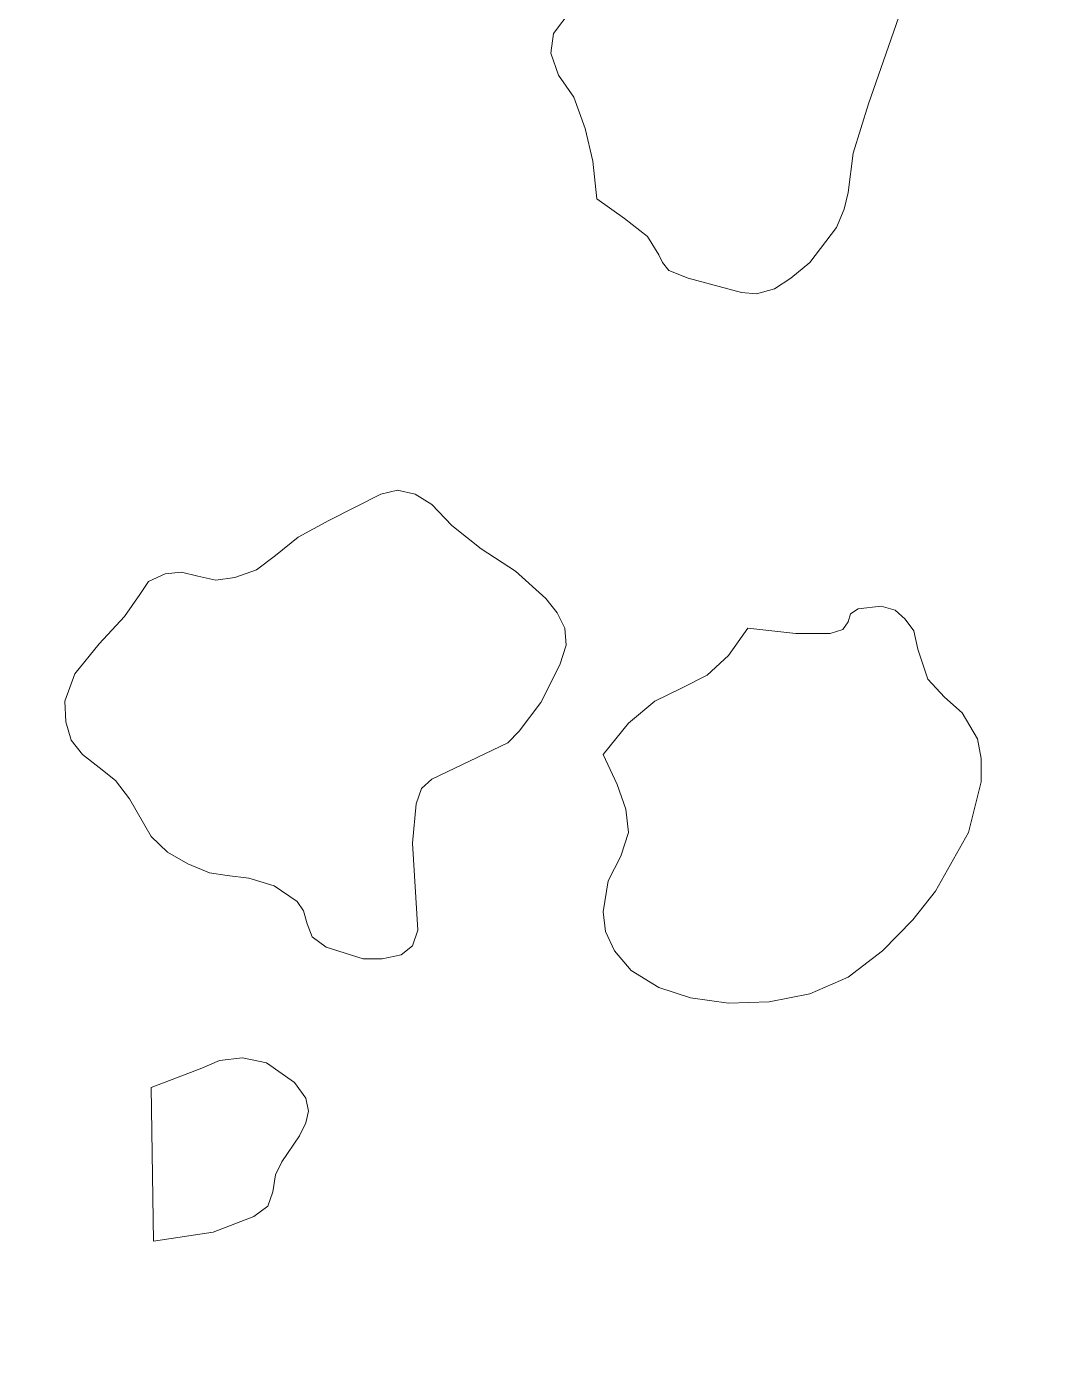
# Model space of a CAD drawing. Header units: centimetres. Extents: x 14.6 to 27.5, y -9.5 to 9.4.
# Drawn here: x 16.866 to 18.731, y 4.019 to 6.43 of the extents above; entities that cross this region are included whole.
import ezdxf

# ---------------------------------------------------------------- set-up
doc = ezdxf.new("R2010")
doc.units = ezdxf.units.CM
doc.header["$MEASUREMENT"] = 0
doc.layers.add('layer 1', color=7, linetype='Continuous')

msp = doc.modelspace()

# ---------------------------------------------------------------- linework, layer by layer
at = {"layer": 'layer 1', "color": 7, "lineweight": 9}
for points, knots in [([(20.90325, -9.49904), (20.90325, -9.49904), (14.60139, -9.50001), (14.60139, -9.50001), (14.60139, -9.50001), (14.60139, -9.50001), (14.60139, 9.40559), (14.60139, 9.40559), (14.60139, 9.40559), (14.60139, 9.40559), (20.90325, 9.40559), (20.90325, 9.40559), (20.90325, 9.40559), (20.90325, 9.40559), (20.90325, -9.49904), (20.90325, -9.49904)], [0, 0, 0, 0, 0.2, 0.2, 0.2, 0.2, 0.4, 0.4, 0.4, 0.4, 0.6, 0.6, 0.6, 0.6, 1, 1, 1, 1]), ([(18.01209, 6.7807), (18.01209, 6.7807), (18.0142, 6.78535), (18.0142, 6.78535), (18.0142, 6.78535), (18.0142, 6.78535), (18.03065, 6.7807), (18.03065, 6.7807), (18.03065, 6.7807), (18.03065, 6.7807), (18.08842, 6.75203), (18.08842, 6.75203), (18.08842, 6.75203), (18.08842, 6.75203), (18.15564, 6.71639), (18.15564, 6.71639), (18.15564, 6.71639), (18.15564, 6.71639), (18.18119, 6.70942), (18.18119, 6.70942), (18.18119, 6.70942), (18.18119, 6.70942), (18.19975, 6.71174), (18.19975, 6.71174), (18.19975, 6.71174), (18.19975, 6.71174), (18.22776, 6.72123), (18.22776, 6.72123), (18.22776, 6.72123), (18.22776, 6.72123), (18.25787, 6.71639), (18.25787, 6.71639), (18.25787, 6.71639), (18.25787, 6.71639), (18.28552, 6.70225), (18.28552, 6.70225), (18.28552, 6.70225), (18.28552, 6.70225), (18.29708, 6.67842), (18.29708, 6.67842), (18.29708, 6.67842), (18.29708, 6.67842), (18.30653, 6.65227), (18.30653, 6.65227), (18.30653, 6.65227), (18.30653, 6.65227), (18.32719, 6.62147), (18.32719, 6.62147), (18.32719, 6.62147), (18.32719, 6.62147), (18.3573, 6.59048), (18.3573, 6.59048), (18.3573, 6.59048), (18.3573, 6.59048), (18.38776, 6.56917), (18.38776, 6.56917), (18.38776, 6.56917), (18.38776, 6.56917), (18.45007, 6.53818), (18.45007, 6.53818), (18.45007, 6.53818), (18.45007, 6.53818), (18.46163, 6.52636), (18.46163, 6.52636), (18.46163, 6.52636), (18.46163, 6.52636), (18.46863, 6.50971), (18.46863, 6.50971), (18.46863, 6.50971), (18.46863, 6.50971), (18.46408, 6.45992), (18.46408, 6.45992), (18.46408, 6.45992), (18.46408, 6.45992), (18.40386, 6.28869), (18.40386, 6.28869), (18.40386, 6.28869), (18.40386, 6.28869), (18.37585, 6.19842), (18.37585, 6.19842), (18.37585, 6.19842), (18.37585, 6.19842), (18.36675, 6.12714), (18.36675, 6.12714), (18.36675, 6.12714), (18.36675, 6.12714), (18.35975, 6.09634), (18.35975, 6.09634), (18.35975, 6.09634), (18.35975, 6.09634), (18.34574, 6.06302), (18.34574, 6.06302), (18.34574, 6.06302), (18.34574, 6.06302), (18.29708, 5.99891), (18.29708, 5.99891), (18.29708, 5.99891), (18.29708, 5.99891), (18.26242, 5.97024), (18.26242, 5.97024), (18.26242, 5.97024), (18.26242, 5.97024), (18.23231, 5.95125), (18.23231, 5.95125), (18.23231, 5.95125), (18.23231, 5.95125), (18.19975, 5.94176), (18.19975, 5.94176), (18.19975, 5.94176), (18.19975, 5.94176), (18.17209, 5.94409), (18.17209, 5.94409), (18.17209, 5.94409), (18.17209, 5.94409), (18.07476, 5.97024), (18.07476, 5.97024), (18.07476, 5.97024), (18.07476, 5.97024), (18.03975, 5.98457), (18.03975, 5.98457), (18.03975, 5.98457), (18.03975, 5.98457), (18.0282, 5.99891), (18.0282, 5.99891), (18.0282, 5.99891), (18.0282, 5.99891), (18.0212, 6.01305), (18.0212, 6.01305), (18.0212, 6.01305), (18.0212, 6.01305), (18.00054, 6.04636), (18.00054, 6.04636), (18.00054, 6.04636), (18.00054, 6.04636), (17.95853, 6.07968), (17.95853, 6.07968), (17.95853, 6.07968), (17.95853, 6.07968), (17.90776, 6.11532), (17.90776, 6.11532), (17.90776, 6.11532), (17.90776, 6.11532), (17.90076, 6.18409), (17.90076, 6.18409), (17.90076, 6.18409), (17.90076, 6.18409), (17.88676, 6.24355), (17.88676, 6.24355), (17.88676, 6.24355), (17.88676, 6.24355), (17.8661, 6.3007), (17.8661, 6.3007), (17.8661, 6.3007), (17.8661, 6.3007), (17.83809, 6.34099), (17.83809, 6.34099), (17.83809, 6.34099), (17.83809, 6.34099), (17.82409, 6.38147), (17.82409, 6.38147), (17.82409, 6.38147), (17.82409, 6.38147), (17.82899, 6.41711), (17.82899, 6.41711), (17.82899, 6.41711), (17.82899, 6.41711), (17.8612, 6.45992), (17.8612, 6.45992), (17.8612, 6.45992), (17.8612, 6.45992), (17.87765, 6.48123), (17.87765, 6.48123), (17.87765, 6.48123), (17.87765, 6.48123), (17.89131, 6.50506), (17.89131, 6.50506), (17.89131, 6.50506), (17.89131, 6.50506), (17.90076, 6.55736), (17.90076, 6.55736), (17.90076, 6.55736), (17.90076, 6.55736), (17.89831, 6.64046), (17.89831, 6.64046), (17.89831, 6.64046), (17.89831, 6.64046), (17.91687, 6.67126), (17.91687, 6.67126), (17.91687, 6.67126), (17.91687, 6.67126), (17.95643, 6.70942), (17.95643, 6.70942), (17.95643, 6.70942), (17.95643, 6.70942), (17.99809, 6.74971), (17.99809, 6.74971), (17.99809, 6.74971), (17.99809, 6.74971), (18.00964, 6.76636), (18.00964, 6.76636), (18.00964, 6.76636), (18.00964, 6.76636), (18.01209, 6.7807), (18.01209, 6.7807)], [0, 0, 0, 0, 0.0192308, 0.0192308, 0.0192308, 0.0192308, 0.0384615, 0.0384615, 0.0384615, 0.0384615, 0.0576923, 0.0576923, 0.0576923, 0.0576923, 0.0769231, 0.0769231, 0.0769231, 0.0769231, 0.0961538, 0.0961538, 0.0961538, 0.0961538, 0.1153846, 0.1153846, 0.1153846, 0.1153846, 0.1346154, 0.1346154, 0.1346154, 0.1346154, 0.1538462, 0.1538462, 0.1538462, 0.1538462, 0.1730769, 0.1730769, 0.1730769, 0.1730769, 0.1923077, 0.1923077, 0.1923077, 0.1923077, 0.2115385, 0.2115385, 0.2115385, 0.2115385, 0.2307692, 0.2307692, 0.2307692, 0.2307692, 0.25, 0.25, 0.25, 0.25, 0.2692308, 0.2692308, 0.2692308, 0.2692308, 0.2884615, 0.2884615, 0.2884615, 0.2884615, 0.3076923, 0.3076923, 0.3076923, 0.3076923, 0.3269231, 0.3269231, 0.3269231, 0.3269231, 0.3461538, 0.3461538, 0.3461538, 0.3461538, 0.3653846, 0.3653846, 0.3653846, 0.3653846, 0.3846154, 0.3846154, 0.3846154, 0.3846154, 0.4038462, 0.4038462, 0.4038462, 0.4038462, 0.4230769, 0.4230769, 0.4230769, 0.4230769, 0.4423077, 0.4423077, 0.4423077, 0.4423077, 0.4615385, 0.4615385, 0.4615385, 0.4615385, 0.4807692, 0.4807692, 0.4807692, 0.4807692, 0.5, 0.5, 0.5, 0.5, 0.5192308, 0.5192308, 0.5192308, 0.5192308, 0.5384615, 0.5384615, 0.5384615, 0.5384615, 0.5576923, 0.5576923, 0.5576923, 0.5576923, 0.5769231, 0.5769231, 0.5769231, 0.5769231, 0.5961538, 0.5961538, 0.5961538, 0.5961538, 0.6153846, 0.6153846, 0.6153846, 0.6153846, 0.6346154, 0.6346154, 0.6346154, 0.6346154, 0.6538462, 0.6538462, 0.6538462, 0.6538462, 0.6730769, 0.6730769, 0.6730769, 0.6730769, 0.6923077, 0.6923077, 0.6923077, 0.6923077, 0.7115385, 0.7115385, 0.7115385, 0.7115385, 0.7307692, 0.7307692, 0.7307692, 0.7307692, 0.75, 0.75, 0.75, 0.75, 0.7692308, 0.7692308, 0.7692308, 0.7692308, 0.7884615, 0.7884615, 0.7884615, 0.7884615, 0.8076923, 0.8076923, 0.8076923, 0.8076923, 0.8269231, 0.8269231, 0.8269231, 0.8269231, 0.8461538, 0.8461538, 0.8461538, 0.8461538, 0.8653846, 0.8653846, 0.8653846, 0.8653846, 0.8846154, 0.8846154, 0.8846154, 0.8846154, 0.9038462, 0.9038462, 0.9038462, 0.9038462, 0.9230769, 0.9230769, 0.9230769, 0.9230769, 0.9423077, 0.9423077, 0.9423077, 0.9423077, 0.9615385, 0.9615385, 0.9615385, 0.9615385, 1, 1, 1, 1]), ([(17.74532, 5.122), (17.74532, 5.122), (17.76632, 5.14331), (17.76632, 5.14331), (17.76632, 5.14331), (17.76632, 5.14331), (17.80553, 5.19561), (17.80553, 5.19561), (17.80553, 5.19561), (17.80553, 5.19561), (17.84054, 5.26457), (17.84054, 5.26457), (17.84054, 5.26457), (17.84054, 5.26457), (17.8521, 5.30021), (17.8521, 5.30021), (17.8521, 5.30021), (17.8521, 5.30021), (17.84965, 5.33101), (17.84965, 5.33101), (17.84965, 5.33101), (17.84965, 5.33101), (17.83564, 5.35949), (17.83564, 5.35949), (17.83564, 5.35949), (17.83564, 5.35949), (17.81499, 5.38564), (17.81499, 5.38564), (17.81499, 5.38564), (17.81499, 5.38564), (17.75932, 5.43561), (17.75932, 5.43561), (17.75932, 5.43561), (17.75932, 5.43561), (17.69665, 5.4761), (17.69665, 5.4761), (17.69665, 5.4761), (17.69665, 5.4761), (17.64344, 5.51871), (17.64344, 5.51871), (17.64344, 5.51871), (17.64344, 5.51871), (17.60633, 5.55687), (17.60633, 5.55687), (17.60633, 5.55687), (17.60633, 5.55687), (17.57622, 5.57585), (17.57622, 5.57585), (17.57622, 5.57585), (17.57622, 5.57585), (17.54366, 5.58302), (17.54366, 5.58302), (17.54366, 5.58302), (17.54366, 5.58302), (17.51355, 5.57585), (17.51355, 5.57585), (17.51355, 5.57585), (17.51355, 5.57585), (17.41832, 5.5282), (17.41832, 5.5282), (17.41832, 5.5282), (17.41832, 5.5282), (17.36265, 5.4974), (17.36265, 5.4974), (17.36265, 5.4974), (17.36265, 5.4974), (17.32099, 5.46409), (17.32099, 5.46409), (17.32099, 5.46409), (17.32099, 5.46409), (17.28633, 5.43794), (17.28633, 5.43794), (17.28633, 5.43794), (17.28633, 5.43794), (17.24677, 5.4238), (17.24677, 5.4238), (17.24677, 5.4238), (17.24677, 5.4238), (17.21211, 5.41895), (17.21211, 5.41895), (17.21211, 5.41895), (17.21211, 5.41895), (17.17955, 5.42612), (17.17955, 5.42612), (17.17955, 5.42612), (17.17955, 5.42612), (17.14944, 5.43329), (17.14944, 5.43329), (17.14944, 5.43329), (17.14944, 5.43329), (17.11933, 5.43077), (17.11933, 5.43077), (17.11933, 5.43077), (17.11933, 5.43077), (17.08922, 5.41663), (17.08922, 5.41663), (17.08922, 5.41663), (17.08922, 5.41663), (17.07312, 5.3928), (17.07312, 5.3928), (17.07312, 5.3928), (17.07312, 5.3928), (17.04511, 5.35251), (17.04511, 5.35251), (17.04511, 5.35251), (17.04511, 5.35251), (16.9989, 5.30254), (16.9989, 5.30254), (16.9989, 5.30254), (16.9989, 5.30254), (16.95478, 5.24791), (16.95478, 5.24791), (16.95478, 5.24791), (16.95478, 5.24791), (16.93623, 5.19794), (16.93623, 5.19794), (16.93623, 5.19794), (16.93623, 5.19794), (16.93833, 5.15997), (16.93833, 5.15997), (16.93833, 5.15997), (16.93833, 5.15997), (16.94778, 5.12665), (16.94778, 5.12665), (16.94778, 5.12665), (16.94778, 5.12665), (16.96879, 5.1005), (16.96879, 5.1005), (16.96879, 5.1005), (16.96879, 5.1005), (16.9989, 5.07668), (16.9989, 5.07668), (16.9989, 5.07668), (16.9989, 5.07668), (17.02901, 5.05304), (17.02901, 5.05304), (17.02901, 5.05304), (17.02901, 5.05304), (17.05456, 5.01973), (17.05456, 5.01973), (17.05456, 5.01973), (17.05456, 5.01973), (17.09377, 4.95077), (17.09377, 4.95077), (17.09377, 4.95077), (17.09377, 4.95077), (17.12388, 4.92229), (17.12388, 4.92229), (17.12388, 4.92229), (17.12388, 4.92229), (17.16099, 4.90099), (17.16099, 4.90099), (17.16099, 4.90099), (17.16099, 4.90099), (17.20056, 4.88433), (17.20056, 4.88433), (17.20056, 4.88433), (17.20056, 4.88433), (17.23312, 4.87949), (17.23312, 4.87949), (17.23312, 4.87949), (17.23312, 4.87949), (17.27233, 4.87484), (17.27233, 4.87484), (17.27233, 4.87484), (17.27233, 4.87484), (17.31889, 4.8605), (17.31889, 4.8605), (17.31889, 4.8605), (17.31889, 4.8605), (17.36055, 4.83203), (17.36055, 4.83203), (17.36055, 4.83203), (17.36055, 4.83203), (17.37211, 4.81537), (17.37211, 4.81537), (17.37211, 4.81537), (17.37211, 4.81537), (17.37911, 4.79154), (17.37911, 4.79154), (17.37911, 4.79154), (17.37911, 4.79154), (17.38821, 4.76791), (17.38821, 4.76791), (17.38821, 4.76791), (17.38821, 4.76791), (17.41377, 4.74873), (17.41377, 4.74873), (17.41377, 4.74873), (17.41377, 4.74873), (17.48099, 4.72743), (17.48099, 4.72743), (17.48099, 4.72743), (17.48099, 4.72743), (17.516, 4.72743), (17.516, 4.72743), (17.516, 4.72743), (17.516, 4.72743), (17.55066, 4.73459), (17.55066, 4.73459), (17.55066, 4.73459), (17.55066, 4.73459), (17.57131, 4.75125), (17.57131, 4.75125), (17.57131, 4.75125), (17.57131, 4.75125), (17.58077, 4.77973), (17.58077, 4.77973), (17.58077, 4.77973), (17.58077, 4.77973), (17.57131, 4.93895), (17.57131, 4.93895), (17.57131, 4.93895), (17.57131, 4.93895), (17.57832, 5.01024), (17.57832, 5.01024), (17.57832, 5.01024), (17.57832, 5.01024), (17.58777, 5.03871), (17.58777, 5.03871), (17.58777, 5.03871), (17.58777, 5.03871), (17.60633, 5.05537), (17.60633, 5.05537), (17.60633, 5.05537), (17.60633, 5.05537), (17.74532, 5.122), (17.74532, 5.122)], [0, 0, 0, 0, 0.0172414, 0.0172414, 0.0172414, 0.0172414, 0.0344828, 0.0344828, 0.0344828, 0.0344828, 0.0517241, 0.0517241, 0.0517241, 0.0517241, 0.0689655, 0.0689655, 0.0689655, 0.0689655, 0.0862069, 0.0862069, 0.0862069, 0.0862069, 0.1034483, 0.1034483, 0.1034483, 0.1034483, 0.1206897, 0.1206897, 0.1206897, 0.1206897, 0.137931, 0.137931, 0.137931, 0.137931, 0.1551724, 0.1551724, 0.1551724, 0.1551724, 0.1724138, 0.1724138, 0.1724138, 0.1724138, 0.1896552, 0.1896552, 0.1896552, 0.1896552, 0.2068966, 0.2068966, 0.2068966, 0.2068966, 0.2241379, 0.2241379, 0.2241379, 0.2241379, 0.2413793, 0.2413793, 0.2413793, 0.2413793, 0.2586207, 0.2586207, 0.2586207, 0.2586207, 0.2758621, 0.2758621, 0.2758621, 0.2758621, 0.2931034, 0.2931034, 0.2931034, 0.2931034, 0.3103448, 0.3103448, 0.3103448, 0.3103448, 0.3275862, 0.3275862, 0.3275862, 0.3275862, 0.3448276, 0.3448276, 0.3448276, 0.3448276, 0.362069, 0.362069, 0.362069, 0.362069, 0.3793103, 0.3793103, 0.3793103, 0.3793103, 0.3965517, 0.3965517, 0.3965517, 0.3965517, 0.4137931, 0.4137931, 0.4137931, 0.4137931, 0.4310345, 0.4310345, 0.4310345, 0.4310345, 0.4482759, 0.4482759, 0.4482759, 0.4482759, 0.4655172, 0.4655172, 0.4655172, 0.4655172, 0.4827586, 0.4827586, 0.4827586, 0.4827586, 0.5, 0.5, 0.5, 0.5, 0.5172414, 0.5172414, 0.5172414, 0.5172414, 0.5344828, 0.5344828, 0.5344828, 0.5344828, 0.5517241, 0.5517241, 0.5517241, 0.5517241, 0.5689655, 0.5689655, 0.5689655, 0.5689655, 0.5862069, 0.5862069, 0.5862069, 0.5862069, 0.6034483, 0.6034483, 0.6034483, 0.6034483, 0.6206897, 0.6206897, 0.6206897, 0.6206897, 0.637931, 0.637931, 0.637931, 0.637931, 0.6551724, 0.6551724, 0.6551724, 0.6551724, 0.6724138, 0.6724138, 0.6724138, 0.6724138, 0.6896552, 0.6896552, 0.6896552, 0.6896552, 0.7068966, 0.7068966, 0.7068966, 0.7068966, 0.7241379, 0.7241379, 0.7241379, 0.7241379, 0.7413793, 0.7413793, 0.7413793, 0.7413793, 0.7586207, 0.7586207, 0.7586207, 0.7586207, 0.7758621, 0.7758621, 0.7758621, 0.7758621, 0.7931034, 0.7931034, 0.7931034, 0.7931034, 0.8103448, 0.8103448, 0.8103448, 0.8103448, 0.8275862, 0.8275862, 0.8275862, 0.8275862, 0.8448276, 0.8448276, 0.8448276, 0.8448276, 0.862069, 0.862069, 0.862069, 0.862069, 0.8793103, 0.8793103, 0.8793103, 0.8793103, 0.8965517, 0.8965517, 0.8965517, 0.8965517, 0.9137931, 0.9137931, 0.9137931, 0.9137931, 0.9310345, 0.9310345, 0.9310345, 0.9310345, 0.9482759, 0.9482759, 0.9482759, 0.9482759, 0.9655172, 0.9655172, 0.9655172, 0.9655172, 1, 1, 1, 1]), ([(17.96553, 4.95794), (17.96553, 4.95794), (17.95188, 4.91513), (17.95188, 4.91513), (17.95188, 4.91513), (17.95188, 4.91513), (17.92842, 4.86999), (17.92842, 4.86999), (17.92842, 4.86999), (17.92842, 4.86999), (17.91932, 4.81304), (17.91932, 4.81304), (17.91932, 4.81304), (17.91932, 4.81304), (17.92387, 4.7774), (17.92387, 4.7774), (17.92387, 4.7774), (17.92387, 4.7774), (17.93997, 4.74176), (17.93997, 4.74176), (17.93997, 4.74176), (17.93997, 4.74176), (17.97043, 4.70612), (17.97043, 4.70612), (17.97043, 4.70612), (17.97043, 4.70612), (18.0212, 4.67513), (18.0212, 4.67513), (18.0212, 4.67513), (18.0212, 4.67513), (18.07931, 4.65614), (18.07931, 4.65614), (18.07931, 4.65614), (18.07931, 4.65614), (18.14863, 4.64665), (18.14863, 4.64665), (18.14863, 4.64665), (18.14863, 4.64665), (18.22286, 4.64898), (18.22286, 4.64898), (18.22286, 4.64898), (18.22286, 4.64898), (18.29708, 4.66331), (18.29708, 4.66331), (18.29708, 4.66331), (18.29708, 4.66331), (18.36675, 4.69411), (18.36675, 4.69411), (18.36675, 4.69411), (18.36675, 4.69411), (18.42942, 4.74176), (18.42942, 4.74176), (18.42942, 4.74176), (18.42942, 4.74176), (18.48508, 4.79871), (18.48508, 4.79871), (18.48508, 4.79871), (18.48508, 4.79871), (18.52675, 4.85101), (18.52675, 4.85101), (18.52675, 4.85101), (18.52675, 4.85101), (18.58696, 4.95794), (18.58696, 4.95794), (18.58696, 4.95794), (18.58696, 4.95794), (18.61007, 5.05072), (18.61007, 5.05072), (18.61007, 5.05072), (18.61007, 5.05072), (18.61007, 5.09334), (18.61007, 5.09334), (18.61007, 5.09334), (18.61007, 5.09334), (18.60307, 5.12898), (18.60307, 5.12898), (18.60307, 5.12898), (18.60307, 5.12898), (18.57541, 5.17663), (18.57541, 5.17663), (18.57541, 5.17663), (18.57541, 5.17663), (18.54285, 5.2051), (18.54285, 5.2051), (18.54285, 5.2051), (18.54285, 5.2051), (18.51274, 5.23842), (18.51274, 5.23842), (18.51274, 5.23842), (18.51274, 5.23842), (18.49419, 5.29305), (18.49419, 5.29305), (18.49419, 5.29305), (18.49419, 5.29305), (18.48718, 5.32636), (18.48718, 5.32636), (18.48718, 5.32636), (18.48718, 5.32636), (18.47108, 5.34767), (18.47108, 5.34767), (18.47108, 5.34767), (18.47108, 5.34767), (18.45252, 5.36433), (18.45252, 5.36433), (18.45252, 5.36433), (18.45252, 5.36433), (18.42697, 5.3715), (18.42697, 5.3715), (18.42697, 5.3715), (18.42697, 5.3715), (18.3853, 5.36665), (18.3853, 5.36665), (18.3853, 5.36665), (18.3853, 5.36665), (18.3713, 5.35716), (18.3713, 5.35716), (18.3713, 5.35716), (18.3713, 5.35716), (18.36675, 5.34302), (18.36675, 5.34302), (18.36675, 5.34302), (18.36675, 5.34302), (18.3573, 5.32869), (18.3573, 5.32869), (18.3573, 5.32869), (18.3573, 5.32869), (18.33419, 5.32152), (18.33419, 5.32152), (18.33419, 5.32152), (18.33419, 5.32152), (18.27152, 5.32152), (18.27152, 5.32152), (18.27152, 5.32152), (18.27152, 5.32152), (18.18364, 5.33101), (18.18364, 5.33101), (18.18364, 5.33101), (18.18364, 5.33101), (18.14863, 5.28123), (18.14863, 5.28123), (18.14863, 5.28123), (18.14863, 5.28123), (18.10942, 5.24559), (18.10942, 5.24559), (18.10942, 5.24559), (18.10942, 5.24559), (18.06286, 5.22176), (18.06286, 5.22176), (18.06286, 5.22176), (18.06286, 5.22176), (18.0142, 5.19794), (18.0142, 5.19794), (18.0142, 5.19794), (18.0142, 5.19794), (17.96553, 5.15765), (17.96553, 5.15765), (17.96553, 5.15765), (17.96553, 5.15765), (17.91932, 5.1005), (17.91932, 5.1005), (17.91932, 5.1005), (17.91932, 5.1005), (17.94487, 5.04588), (17.94487, 5.04588), (17.94487, 5.04588), (17.94487, 5.04588), (17.96098, 5.00074), (17.96098, 5.00074), (17.96098, 5.00074), (17.96098, 5.00074), (17.96553, 4.95794), (17.96553, 4.95794)], [0, 0, 0, 0, 0.0227273, 0.0227273, 0.0227273, 0.0227273, 0.0454545, 0.0454545, 0.0454545, 0.0454545, 0.0681818, 0.0681818, 0.0681818, 0.0681818, 0.0909091, 0.0909091, 0.0909091, 0.0909091, 0.1136364, 0.1136364, 0.1136364, 0.1136364, 0.1363636, 0.1363636, 0.1363636, 0.1363636, 0.1590909, 0.1590909, 0.1590909, 0.1590909, 0.1818182, 0.1818182, 0.1818182, 0.1818182, 0.2045455, 0.2045455, 0.2045455, 0.2045455, 0.2272727, 0.2272727, 0.2272727, 0.2272727, 0.25, 0.25, 0.25, 0.25, 0.2727273, 0.2727273, 0.2727273, 0.2727273, 0.2954545, 0.2954545, 0.2954545, 0.2954545, 0.3181818, 0.3181818, 0.3181818, 0.3181818, 0.3409091, 0.3409091, 0.3409091, 0.3409091, 0.3636364, 0.3636364, 0.3636364, 0.3636364, 0.3863636, 0.3863636, 0.3863636, 0.3863636, 0.4090909, 0.4090909, 0.4090909, 0.4090909, 0.4318182, 0.4318182, 0.4318182, 0.4318182, 0.4545455, 0.4545455, 0.4545455, 0.4545455, 0.4772727, 0.4772727, 0.4772727, 0.4772727, 0.5, 0.5, 0.5, 0.5, 0.5227273, 0.5227273, 0.5227273, 0.5227273, 0.5454545, 0.5454545, 0.5454545, 0.5454545, 0.5681818, 0.5681818, 0.5681818, 0.5681818, 0.5909091, 0.5909091, 0.5909091, 0.5909091, 0.6136364, 0.6136364, 0.6136364, 0.6136364, 0.6363636, 0.6363636, 0.6363636, 0.6363636, 0.6590909, 0.6590909, 0.6590909, 0.6590909, 0.6818182, 0.6818182, 0.6818182, 0.6818182, 0.7045455, 0.7045455, 0.7045455, 0.7045455, 0.7272727, 0.7272727, 0.7272727, 0.7272727, 0.75, 0.75, 0.75, 0.75, 0.7727273, 0.7727273, 0.7727273, 0.7727273, 0.7954545, 0.7954545, 0.7954545, 0.7954545, 0.8181818, 0.8181818, 0.8181818, 0.8181818, 0.8409091, 0.8409091, 0.8409091, 0.8409091, 0.8636364, 0.8636364, 0.8636364, 0.8636364, 0.8863636, 0.8863636, 0.8863636, 0.8863636, 0.9090909, 0.9090909, 0.9090909, 0.9090909, 0.9318182, 0.9318182, 0.9318182, 0.9318182, 0.9545455, 0.9545455, 0.9545455, 0.9545455, 1, 1, 1, 1]), ([(17.09833, 4.21178), (17.09833, 4.21178), (17.20756, 4.22844), (17.20756, 4.22844), (17.20756, 4.22844), (17.20756, 4.22844), (17.28178, 4.25692), (17.28178, 4.25692), (17.28178, 4.25692), (17.28178, 4.25692), (17.30699, 4.2759), (17.30699, 4.2759), (17.30699, 4.2759), (17.30699, 4.2759), (17.31644, 4.30205), (17.31644, 4.30205), (17.31644, 4.30205), (17.31644, 4.30205), (17.32099, 4.33304), (17.32099, 4.33304), (17.32099, 4.33304), (17.32099, 4.33304), (17.33254, 4.35668), (17.33254, 4.35668), (17.33254, 4.35668), (17.33254, 4.35668), (17.3651, 4.40433), (17.3651, 4.40433), (17.3651, 4.40433), (17.3651, 4.40433), (17.37666, 4.42796), (17.37666, 4.42796), (17.37666, 4.42796), (17.37666, 4.42796), (17.38121, 4.44946), (17.38121, 4.44946), (17.38121, 4.44946), (17.38121, 4.44946), (17.37666, 4.47309), (17.37666, 4.47309), (17.37666, 4.47309), (17.37666, 4.47309), (17.356, 4.50176), (17.356, 4.50176), (17.356, 4.50176), (17.356, 4.50176), (17.30489, 4.5374), (17.30489, 4.5374), (17.30489, 4.5374), (17.30489, 4.5374), (17.26077, 4.54689), (17.26077, 4.54689), (17.26077, 4.54689), (17.26077, 4.54689), (17.21911, 4.54205), (17.21911, 4.54205), (17.21911, 4.54205), (17.21911, 4.54205), (17.18655, 4.52791), (17.18655, 4.52791), (17.18655, 4.52791), (17.18655, 4.52791), (17.09377, 4.49227), (17.09377, 4.49227), (17.09377, 4.49227), (17.09377, 4.49227), (17.09833, 4.21178), (17.09833, 4.21178)], [0, 0, 0, 0, 0.0555556, 0.0555556, 0.0555556, 0.0555556, 0.1111111, 0.1111111, 0.1111111, 0.1111111, 0.1666667, 0.1666667, 0.1666667, 0.1666667, 0.2222222, 0.2222222, 0.2222222, 0.2222222, 0.2777778, 0.2777778, 0.2777778, 0.2777778, 0.3333333, 0.3333333, 0.3333333, 0.3333333, 0.3888889, 0.3888889, 0.3888889, 0.3888889, 0.4444444, 0.4444444, 0.4444444, 0.4444444, 0.5, 0.5, 0.5, 0.5, 0.5555556, 0.5555556, 0.5555556, 0.5555556, 0.6111111, 0.6111111, 0.6111111, 0.6111111, 0.6666667, 0.6666667, 0.6666667, 0.6666667, 0.7222222, 0.7222222, 0.7222222, 0.7222222, 0.7777778, 0.7777778, 0.7777778, 0.7777778, 0.8333333, 0.8333333, 0.8333333, 0.8333333, 0.8888889, 0.8888889, 0.8888889, 0.8888889, 1, 1, 1, 1])]:
    msp.add_open_spline(points, degree=3, knots=knots, dxfattribs=at)

doc.saveas('drawing.dxf')
